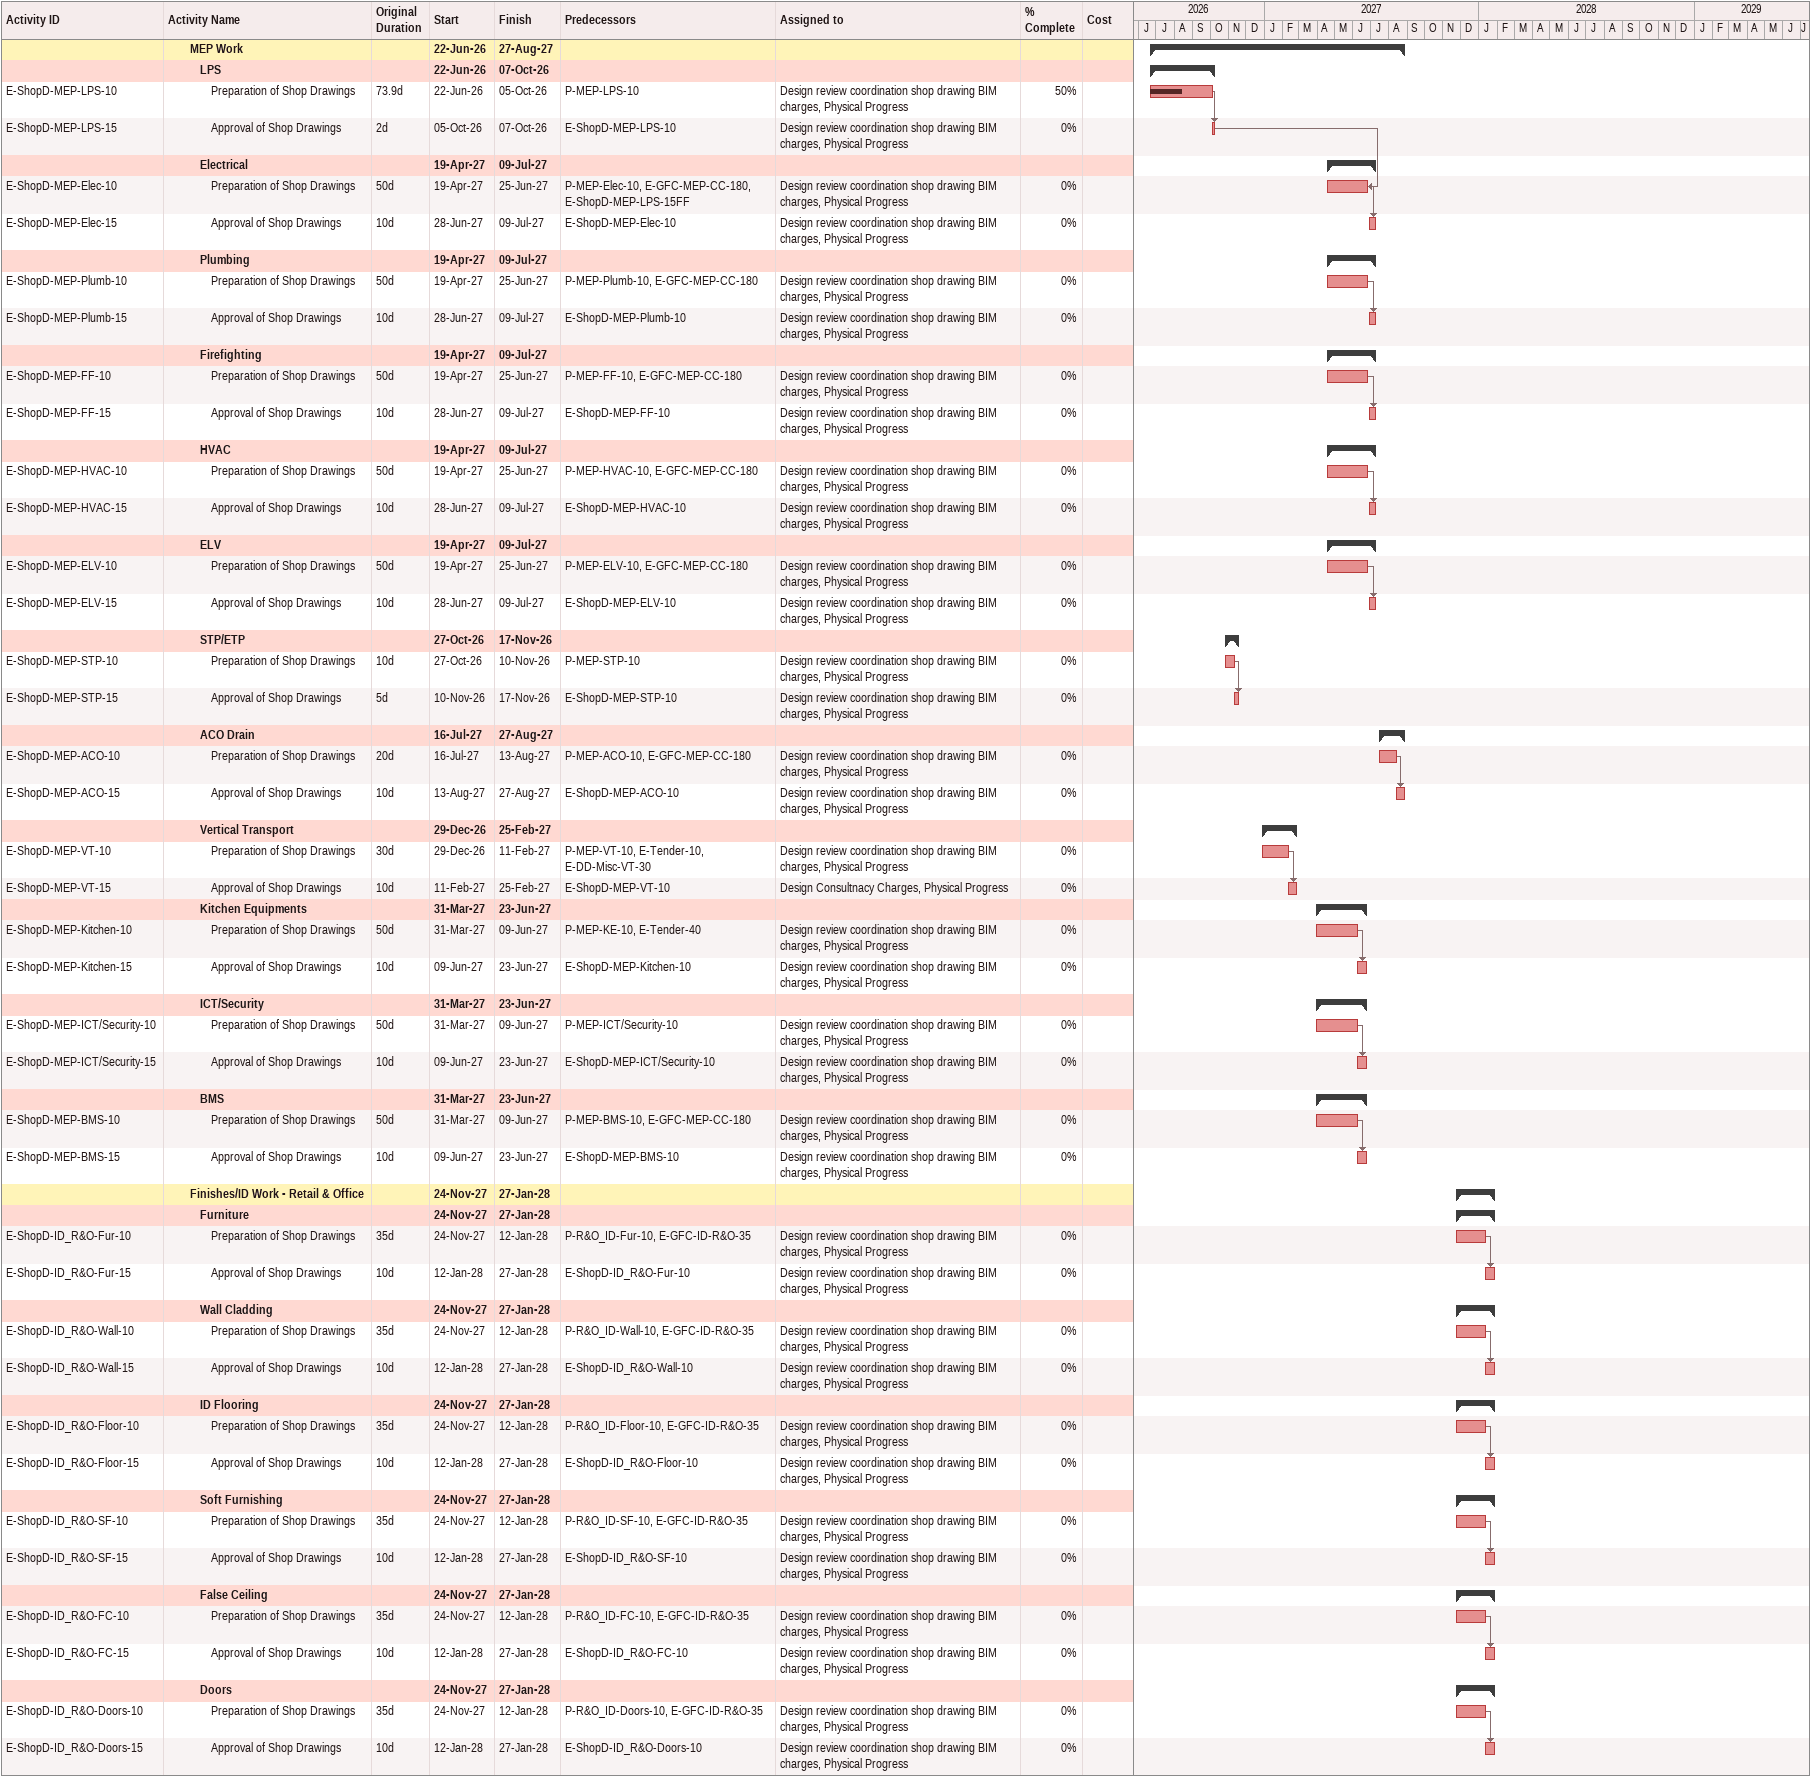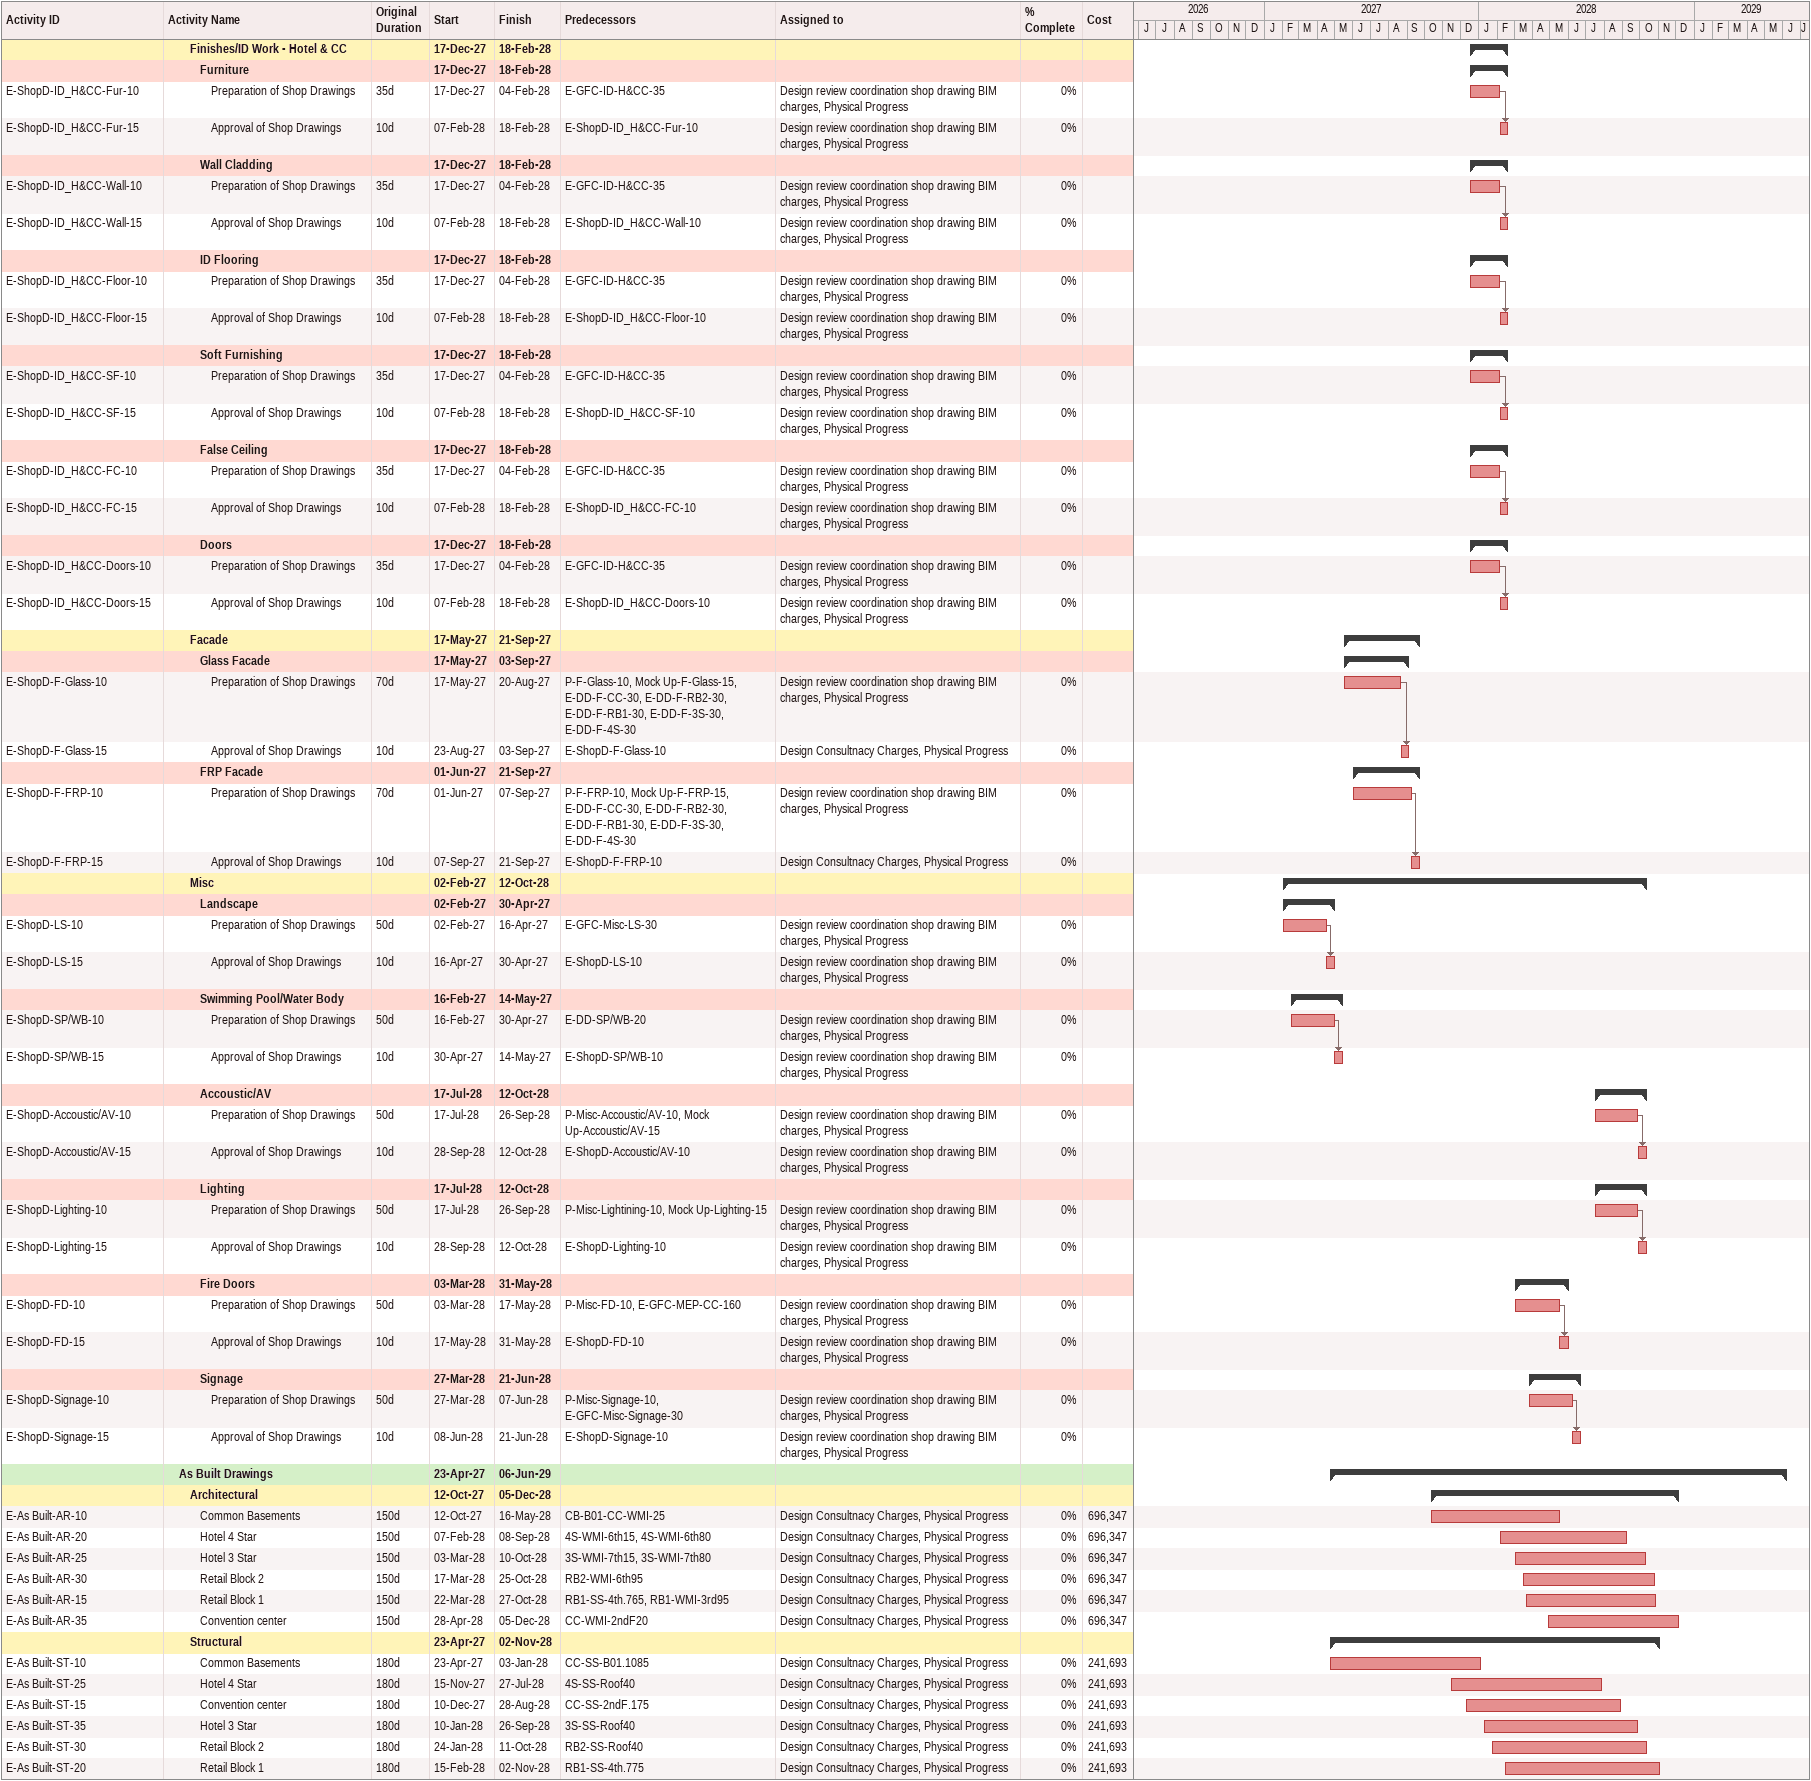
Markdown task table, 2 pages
| ID | Level | Task | Original duration | Start | Finish | Predecessors | Resources | % complete | Cost |
|---|---|---|---|---|---|---|---|---|---|
|  | 3 | **MEP Work** |  | 2026-06-22 | 2027-08-27 |  |  |  |  |
|  | 4 | **LPS** |  | 2026-06-22 | 2026-10-07 |  |  |  |  |
| E-ShopD-MEP-LPS-10 | 5 | Preparation of Shop Drawings | 73.9d | 2026-06-22 | 2026-10-05 | P-MEP-LPS-10 | Design review coordination shop drawing BIM charges, Physical Progress | 50 |  |
| E-ShopD-MEP-LPS-15 | 5 | Approval of Shop Drawings | 2d | 2026-10-05 | 2026-10-07 | E-ShopD-MEP-LPS-10 | Design review coordination shop drawing BIM charges, Physical Progress | 0 |  |
|  | 4 | **Electrical** |  | 2027-04-19 | 2027-07-09 |  |  |  |  |
| E-ShopD-MEP-Elec-10 | 5 | Preparation of Shop Drawings | 50d | 2027-04-19 | 2027-06-25 | P-MEP-Elec-10, E-GFC-MEP-CC-180, E-ShopD-MEP-LPS-15FF | Design review coordination shop drawing BIM charges, Physical Progress | 0 |  |
| E-ShopD-MEP-Elec-15 | 5 | Approval of Shop Drawings | 10d | 2027-06-28 | 2027-07-09 | E-ShopD-MEP-Elec-10 | Design review coordination shop drawing BIM charges, Physical Progress | 0 |  |
|  | 4 | **Plumbing** |  | 2027-04-19 | 2027-07-09 |  |  |  |  |
| E-ShopD-MEP-Plumb-10 | 5 | Preparation of Shop Drawings | 50d | 2027-04-19 | 2027-06-25 | P-MEP-Plumb-10, E-GFC-MEP-CC-180 | Design review coordination shop drawing BIM charges, Physical Progress | 0 |  |
| E-ShopD-MEP-Plumb-15 | 5 | Approval of Shop Drawings | 10d | 2027-06-28 | 2027-07-09 | E-ShopD-MEP-Plumb-10 | Design review coordination shop drawing BIM charges, Physical Progress | 0 |  |
|  | 4 | **Firefighting** |  | 2027-04-19 | 2027-07-09 |  |  |  |  |
| E-ShopD-MEP-FF-10 | 5 | Preparation of Shop Drawings | 50d | 2027-04-19 | 2027-06-25 | P-MEP-FF-10, E-GFC-MEP-CC-180 | Design review coordination shop drawing BIM charges, Physical Progress | 0 |  |
| E-ShopD-MEP-FF-15 | 5 | Approval of Shop Drawings | 10d | 2027-06-28 | 2027-07-09 | E-ShopD-MEP-FF-10 | Design review coordination shop drawing BIM charges, Physical Progress | 0 |  |
|  | 4 | **HVAC** |  | 2027-04-19 | 2027-07-09 |  |  |  |  |
| E-ShopD-MEP-HVAC-10 | 5 | Preparation of Shop Drawings | 50d | 2027-04-19 | 2027-06-25 | P-MEP-HVAC-10, E-GFC-MEP-CC-180 | Design review coordination shop drawing BIM charges, Physical Progress | 0 |  |
| E-ShopD-MEP-HVAC-15 | 5 | Approval of Shop Drawings | 10d | 2027-06-28 | 2027-07-09 | E-ShopD-MEP-HVAC-10 | Design review coordination shop drawing BIM charges, Physical Progress | 0 |  |
|  | 4 | **ELV** |  | 2027-04-19 | 2027-07-09 |  |  |  |  |
| E-ShopD-MEP-ELV-10 | 5 | Preparation of Shop Drawings | 50d | 2027-04-19 | 2027-06-25 | P-MEP-ELV-10, E-GFC-MEP-CC-180 | Design review coordination shop drawing BIM charges, Physical Progress | 0 |  |
| E-ShopD-MEP-ELV-15 | 5 | Approval of Shop Drawings | 10d | 2027-06-28 | 2027-07-09 | E-ShopD-MEP-ELV-10 | Design review coordination shop drawing BIM charges, Physical Progress | 0 |  |
|  | 4 | **STP/ETP** |  | 2026-10-27 | 2026-11-17 |  |  |  |  |
| E-ShopD-MEP-STP-10 | 5 | Preparation of Shop Drawings | 10d | 2026-10-27 | 2026-11-10 | P-MEP-STP-10 | Design review coordination shop drawing BIM charges, Physical Progress | 0 |  |
| E-ShopD-MEP-STP-15 | 5 | Approval of Shop Drawings | 5d | 2026-11-10 | 2026-11-17 | E-ShopD-MEP-STP-10 | Design review coordination shop drawing BIM charges, Physical Progress | 0 |  |
|  | 4 | **ACO Drain** |  | 2027-07-16 | 2027-08-27 |  |  |  |  |
| E-ShopD-MEP-ACO-10 | 5 | Preparation of Shop Drawings | 20d | 2027-07-16 | 2027-08-13 | P-MEP-ACO-10, E-GFC-MEP-CC-180 | Design review coordination shop drawing BIM charges, Physical Progress | 0 |  |
| E-ShopD-MEP-ACO-15 | 5 | Approval of Shop Drawings | 10d | 2027-08-13 | 2027-08-27 | E-ShopD-MEP-ACO-10 | Design review coordination shop drawing BIM charges, Physical Progress | 0 |  |
|  | 4 | **Vertical Transport** |  | 2026-12-29 | 2027-02-25 |  |  |  |  |
| E-ShopD-MEP-VT-10 | 5 | Preparation of Shop Drawings | 30d | 2026-12-29 | 2027-02-11 | P-MEP-VT-10, E-Tender-10, E-DD-Misc-VT-30 | Design review coordination shop drawing BIM charges, Physical Progress | 0 |  |
| E-ShopD-MEP-VT-15 | 5 | Approval of Shop Drawings | 10d | 2027-02-11 | 2027-02-25 | E-ShopD-MEP-VT-10 | Design Consultnacy Charges, Physical Progress | 0 |  |
|  | 4 | **Kitchen Equipments** |  | 2027-03-31 | 2027-06-23 |  |  |  |  |
| E-ShopD-MEP-Kitchen-10 | 5 | Preparation of Shop Drawings | 50d | 2027-03-31 | 2027-06-09 | P-MEP-KE-10, E-Tender-40 | Design review coordination shop drawing BIM charges, Physical Progress | 0 |  |
| E-ShopD-MEP-Kitchen-15 | 5 | Approval of Shop Drawings | 10d | 2027-06-09 | 2027-06-23 | E-ShopD-MEP-Kitchen-10 | Design review coordination shop drawing BIM charges, Physical Progress | 0 |  |
|  | 4 | **ICT/Security** |  | 2027-03-31 | 2027-06-23 |  |  |  |  |
| E-ShopD-MEP-ICT/Security-10 | 5 | Preparation of Shop Drawings | 50d | 2027-03-31 | 2027-06-09 | P-MEP-ICT/Security-10 | Design review coordination shop drawing BIM charges, Physical Progress | 0 |  |
| E-ShopD-MEP-ICT/Security-15 | 5 | Approval of Shop Drawings | 10d | 2027-06-09 | 2027-06-23 | E-ShopD-MEP-ICT/Security-10 | Design review coordination shop drawing BIM charges, Physical Progress | 0 |  |
|  | 4 | **BMS** |  | 2027-03-31 | 2027-06-23 |  |  |  |  |
| E-ShopD-MEP-BMS-10 | 5 | Preparation of Shop Drawings | 50d | 2027-03-31 | 2027-06-09 | P-MEP-BMS-10, E-GFC-MEP-CC-180 | Design review coordination shop drawing BIM charges, Physical Progress | 0 |  |
| E-ShopD-MEP-BMS-15 | 5 | Approval of Shop Drawings | 10d | 2027-06-09 | 2027-06-23 | E-ShopD-MEP-BMS-10 | Design review coordination shop drawing BIM charges, Physical Progress | 0 |  |
|  | 3 | **Finishes/ID Work - Retail & Office** |  | 2027-11-24 | 2028-01-27 |  |  |  |  |
|  | 4 | **Furniture** |  | 2027-11-24 | 2028-01-27 |  |  |  |  |
| E-ShopD-ID_R&O-Fur-10 | 5 | Preparation of Shop Drawings | 35d | 2027-11-24 | 2028-01-12 | P-R&O_ID-Fur-10, E-GFC-ID-R&O-35 | Design review coordination shop drawing BIM charges, Physical Progress | 0 |  |
| E-ShopD-ID_R&O-Fur-15 | 5 | Approval of Shop Drawings | 10d | 2028-01-12 | 2028-01-27 | E-ShopD-ID_R&O-Fur-10 | Design review coordination shop drawing BIM charges, Physical Progress | 0 |  |
|  | 4 | **Wall Cladding** |  | 2027-11-24 | 2028-01-27 |  |  |  |  |
| E-ShopD-ID_R&O-Wall-10 | 5 | Preparation of Shop Drawings | 35d | 2027-11-24 | 2028-01-12 | P-R&O_ID-Wall-10, E-GFC-ID-R&O-35 | Design review coordination shop drawing BIM charges, Physical Progress | 0 |  |
| E-ShopD-ID_R&O-Wall-15 | 5 | Approval of Shop Drawings | 10d | 2028-01-12 | 2028-01-27 | E-ShopD-ID_R&O-Wall-10 | Design review coordination shop drawing BIM charges, Physical Progress | 0 |  |
|  | 4 | **ID Flooring** |  | 2027-11-24 | 2028-01-27 |  |  |  |  |
| E-ShopD-ID_R&O-Floor-10 | 5 | Preparation of Shop Drawings | 35d | 2027-11-24 | 2028-01-12 | P-R&O_ID-Floor-10, E-GFC-ID-R&O-35 | Design review coordination shop drawing BIM charges, Physical Progress | 0 |  |
| E-ShopD-ID_R&O-Floor-15 | 5 | Approval of Shop Drawings | 10d | 2028-01-12 | 2028-01-27 | E-ShopD-ID_R&O-Floor-10 | Design review coordination shop drawing BIM charges, Physical Progress | 0 |  |
|  | 4 | **Soft Furnishing** |  | 2027-11-24 | 2028-01-27 |  |  |  |  |
| E-ShopD-ID_R&O-SF-10 | 5 | Preparation of Shop Drawings | 35d | 2027-11-24 | 2028-01-12 | P-R&O_ID-SF-10, E-GFC-ID-R&O-35 | Design review coordination shop drawing BIM charges, Physical Progress | 0 |  |
| E-ShopD-ID_R&O-SF-15 | 5 | Approval of Shop Drawings | 10d | 2028-01-12 | 2028-01-27 | E-ShopD-ID_R&O-SF-10 | Design review coordination shop drawing BIM charges, Physical Progress | 0 |  |
|  | 4 | **False Ceiling** |  | 2027-11-24 | 2028-01-27 |  |  |  |  |
| E-ShopD-ID_R&O-FC-10 | 5 | Preparation of Shop Drawings | 35d | 2027-11-24 | 2028-01-12 | P-R&O_ID-FC-10, E-GFC-ID-R&O-35 | Design review coordination shop drawing BIM charges, Physical Progress | 0 |  |
| E-ShopD-ID_R&O-FC-15 | 5 | Approval of Shop Drawings | 10d | 2028-01-12 | 2028-01-27 | E-ShopD-ID_R&O-FC-10 | Design review coordination shop drawing BIM charges, Physical Progress | 0 |  |
|  | 4 | **Doors** |  | 2027-11-24 | 2028-01-27 |  |  |  |  |
| E-ShopD-ID_R&O-Doors-10 | 5 | Preparation of Shop Drawings | 35d | 2027-11-24 | 2028-01-12 | P-R&O_ID-Doors-10, E-GFC-ID-R&O-35 | Design review coordination shop drawing BIM charges, Physical Progress | 0 |  |
| E-ShopD-ID_R&O-Doors-15 | 5 | Approval of Shop Drawings | 10d | 2028-01-12 | 2028-01-27 | E-ShopD-ID_R&O-Doors-10 | Design review coordination shop drawing BIM charges, Physical Progress | 0 |  |
|  | 3 | **Finishes/ID Work - Hotel & CC** |  | 2027-12-17 | 2028-02-18 |  |  |  |  |
|  | 4 | **Furniture** |  | 2027-12-17 | 2028-02-18 |  |  |  |  |
| E-ShopD-ID_H&CC-Fur-10 | 5 | Preparation of Shop Drawings | 35d | 2027-12-17 | 2028-02-04 | E-GFC-ID-H&CC-35 | Design review coordination shop drawing BIM charges, Physical Progress | 0 |  |
| E-ShopD-ID_H&CC-Fur-15 | 5 | Approval of Shop Drawings | 10d | 2028-02-07 | 2028-02-18 | E-ShopD-ID_H&CC-Fur-10 | Design review coordination shop drawing BIM charges, Physical Progress | 0 |  |
|  | 4 | **Wall Cladding** |  | 2027-12-17 | 2028-02-18 |  |  |  |  |
| E-ShopD-ID_H&CC-Wall-10 | 5 | Preparation of Shop Drawings | 35d | 2027-12-17 | 2028-02-04 | E-GFC-ID-H&CC-35 | Design review coordination shop drawing BIM charges, Physical Progress | 0 |  |
| E-ShopD-ID_H&CC-Wall-15 | 5 | Approval of Shop Drawings | 10d | 2028-02-07 | 2028-02-18 | E-ShopD-ID_H&CC-Wall-10 | Design review coordination shop drawing BIM charges, Physical Progress | 0 |  |
|  | 4 | **ID Flooring** |  | 2027-12-17 | 2028-02-18 |  |  |  |  |
| E-ShopD-ID_H&CC-Floor-10 | 5 | Preparation of Shop Drawings | 35d | 2027-12-17 | 2028-02-04 | E-GFC-ID-H&CC-35 | Design review coordination shop drawing BIM charges, Physical Progress | 0 |  |
| E-ShopD-ID_H&CC-Floor-15 | 5 | Approval of Shop Drawings | 10d | 2028-02-07 | 2028-02-18 | E-ShopD-ID_H&CC-Floor-10 | Design review coordination shop drawing BIM charges, Physical Progress | 0 |  |
|  | 4 | **Soft Furnishing** |  | 2027-12-17 | 2028-02-18 |  |  |  |  |
| E-ShopD-ID_H&CC-SF-10 | 5 | Preparation of Shop Drawings | 35d | 2027-12-17 | 2028-02-04 | E-GFC-ID-H&CC-35 | Design review coordination shop drawing BIM charges, Physical Progress | 0 |  |
| E-ShopD-ID_H&CC-SF-15 | 5 | Approval of Shop Drawings | 10d | 2028-02-07 | 2028-02-18 | E-ShopD-ID_H&CC-SF-10 | Design review coordination shop drawing BIM charges, Physical Progress | 0 |  |
|  | 4 | **False Ceiling** |  | 2027-12-17 | 2028-02-18 |  |  |  |  |
| E-ShopD-ID_H&CC-FC-10 | 5 | Preparation of Shop Drawings | 35d | 2027-12-17 | 2028-02-04 | E-GFC-ID-H&CC-35 | Design review coordination shop drawing BIM charges, Physical Progress | 0 |  |
| E-ShopD-ID_H&CC-FC-15 | 5 | Approval of Shop Drawings | 10d | 2028-02-07 | 2028-02-18 | E-ShopD-ID_H&CC-FC-10 | Design review coordination shop drawing BIM charges, Physical Progress | 0 |  |
|  | 4 | **Doors** |  | 2027-12-17 | 2028-02-18 |  |  |  |  |
| E-ShopD-ID_H&CC-Doors-10 | 5 | Preparation of Shop Drawings | 35d | 2027-12-17 | 2028-02-04 | E-GFC-ID-H&CC-35 | Design review coordination shop drawing BIM charges, Physical Progress | 0 |  |
| E-ShopD-ID_H&CC-Doors-15 | 5 | Approval of Shop Drawings | 10d | 2028-02-07 | 2028-02-18 | E-ShopD-ID_H&CC-Doors-10 | Design review coordination shop drawing BIM charges, Physical Progress | 0 |  |
|  | 3 | **Facade** |  | 2027-05-17 | 2027-09-21 |  |  |  |  |
|  | 4 | **Glass Facade** |  | 2027-05-17 | 2027-09-03 |  |  |  |  |
| E-ShopD-F-Glass-10 | 5 | Preparation of Shop Drawings | 70d | 2027-05-17 | 2027-08-20 | P-F-Glass-10, Mock Up-F-Glass-15, E-DD-F-CC-30, E-DD-F-RB2-30, E-DD-F-RB1-30, E-DD-F-3S-30, E-DD-F-4S-30 | Design review coordination shop drawing BIM charges, Physical Progress | 0 |  |
| E-ShopD-F-Glass-15 | 5 | Approval of Shop Drawings | 10d | 2027-08-23 | 2027-09-03 | E-ShopD-F-Glass-10 | Design Consultnacy Charges, Physical Progress | 0 |  |
|  | 4 | **FRP Facade** |  | 2027-06-01 | 2027-09-21 |  |  |  |  |
| E-ShopD-F-FRP-10 | 5 | Preparation of Shop Drawings | 70d | 2027-06-01 | 2027-09-07 | P-F-FRP-10, Mock Up-F-FRP-15, E-DD-F-CC-30, E-DD-F-RB2-30, E-DD-F-RB1-30, E-DD-F-3S-30, E-DD-F-4S-30 | Design review coordination shop drawing BIM charges, Physical Progress | 0 |  |
| E-ShopD-F-FRP-15 | 5 | Approval of Shop Drawings | 10d | 2027-09-07 | 2027-09-21 | E-ShopD-F-FRP-10 | Design Consultnacy Charges, Physical Progress | 0 |  |
|  | 3 | **Misc** |  | 2027-02-02 | 2028-10-12 |  |  |  |  |
|  | 4 | **Landscape** |  | 2027-02-02 | 2027-04-30 |  |  |  |  |
| E-ShopD-LS-10 | 5 | Preparation of Shop Drawings | 50d | 2027-02-02 | 2027-04-16 | E-GFC-Misc-LS-30 | Design review coordination shop drawing BIM charges, Physical Progress | 0 |  |
| E-ShopD-LS-15 | 5 | Approval of Shop Drawings | 10d | 2027-04-16 | 2027-04-30 | E-ShopD-LS-10 | Design review coordination shop drawing BIM charges, Physical Progress | 0 |  |
|  | 4 | **Swimming Pool/Water Body** |  | 2027-02-16 | 2027-05-14 |  |  |  |  |
| E-ShopD-SP/WB-10 | 5 | Preparation of Shop Drawings | 50d | 2027-02-16 | 2027-04-30 | E-DD-SP/WB-20 | Design review coordination shop drawing BIM charges, Physical Progress | 0 |  |
| E-ShopD-SP/WB-15 | 5 | Approval of Shop Drawings | 10d | 2027-04-30 | 2027-05-14 | E-ShopD-SP/WB-10 | Design review coordination shop drawing BIM charges, Physical Progress | 0 |  |
|  | 4 | **Accoustic/AV** |  | 2028-07-17 | 2028-10-12 |  |  |  |  |
| E-ShopD-Accoustic/AV-10 | 5 | Preparation of Shop Drawings | 50d | 2028-07-17 | 2028-09-26 | P-Misc-Accoustic/AV-10, Mock Up-Accoustic/AV-15 | Design review coordination shop drawing BIM charges, Physical Progress | 0 |  |
| E-ShopD-Accoustic/AV-15 | 5 | Approval of Shop Drawings | 10d | 2028-09-28 | 2028-10-12 | E-ShopD-Accoustic/AV-10 | Design review coordination shop drawing BIM charges, Physical Progress | 0 |  |
|  | 4 | **Lighting** |  | 2028-07-17 | 2028-10-12 |  |  |  |  |
| E-ShopD-Lighting-10 | 5 | Preparation of Shop Drawings | 50d | 2028-07-17 | 2028-09-26 | P-Misc-Lightining-10, Mock Up-Lighting-15 | Design review coordination shop drawing BIM charges, Physical Progress | 0 |  |
| E-ShopD-Lighting-15 | 5 | Approval of Shop Drawings | 10d | 2028-09-28 | 2028-10-12 | E-ShopD-Lighting-10 | Design review coordination shop drawing BIM charges, Physical Progress | 0 |  |
|  | 4 | **Fire Doors** |  | 2028-03-03 | 2028-05-31 |  |  |  |  |
| E-ShopD-FD-10 | 5 | Preparation of Shop Drawings | 50d | 2028-03-03 | 2028-05-17 | P-Misc-FD-10, E-GFC-MEP-CC-160 | Design review coordination shop drawing BIM charges, Physical Progress | 0 |  |
| E-ShopD-FD-15 | 5 | Approval of Shop Drawings | 10d | 2028-05-17 | 2028-05-31 | E-ShopD-FD-10 | Design review coordination shop drawing BIM charges, Physical Progress | 0 |  |
|  | 4 | **Signage** |  | 2028-03-27 | 2028-06-21 |  |  |  |  |
| E-ShopD-Signage-10 | 5 | Preparation of Shop Drawings | 50d | 2028-03-27 | 2028-06-07 | P-Misc-Signage-10, E-GFC-Misc-Signage-30 | Design review coordination shop drawing BIM charges, Physical Progress | 0 |  |
| E-ShopD-Signage-15 | 5 | Approval of Shop Drawings | 10d | 2028-06-08 | 2028-06-21 | E-ShopD-Signage-10 | Design review coordination shop drawing BIM charges, Physical Progress | 0 |  |
|  | 2 | **As Built Drawings** |  | 2027-04-23 | 2029-06-06 |  |  |  |  |
|  | 3 | **Architectural** |  | 2027-10-12 | 2028-12-05 |  |  |  |  |
| E-As Built-AR-10 | 4 | Common Basements | 150d | 2027-10-12 | 2028-05-16 | CB-B01-CC-WMI-25 | Design Consultnacy Charges, Physical Progress | 0 | 696347 |
| E-As Built-AR-20 | 4 | Hotel 4 Star | 150d | 2028-02-07 | 2028-09-08 | 4S-WMI-6th15, 4S-WMI-6th80 | Design Consultnacy Charges, Physical Progress | 0 | 696347 |
| E-As Built-AR-25 | 4 | Hotel 3 Star | 150d | 2028-03-03 | 2028-10-10 | 3S-WMI-7th15, 3S-WMI-7th80 | Design Consultnacy Charges, Physical Progress | 0 | 696347 |
| E-As Built-AR-30 | 4 | Retail Block 2 | 150d | 2028-03-17 | 2028-10-25 | RB2-WMI-6th95 | Design Consultnacy Charges, Physical Progress | 0 | 696347 |
| E-As Built-AR-15 | 4 | Retail Block 1 | 150d | 2028-03-22 | 2028-10-27 | RB1-SS-4th.765, RB1-WMI-3rd95 | Design Consultnacy Charges, Physical Progress | 0 | 696347 |
| E-As Built-AR-35 | 4 | Convention center | 150d | 2028-04-28 | 2028-12-05 | CC-WMI-2ndF20 | Design Consultnacy Charges, Physical Progress | 0 | 696347 |
|  | 3 | **Structural** |  | 2027-04-23 | 2028-11-02 |  |  |  |  |
| E-As Built-ST-10 | 4 | Common Basements | 180d | 2027-04-23 | 2028-01-03 | CC-SS-B01.1085 | Design Consultnacy Charges, Physical Progress | 0 | 241693 |
| E-As Built-ST-25 | 4 | Hotel 4 Star | 180d | 2027-11-15 | 2028-07-27 | 4S-SS-Roof40 | Design Consultnacy Charges, Physical Progress | 0 | 241693 |
| E-As Built-ST-15 | 4 | Convention center | 180d | 2027-12-10 | 2028-08-28 | CC-SS-2ndF.175 | Design Consultnacy Charges, Physical Progress | 0 | 241693 |
| E-As Built-ST-35 | 4 | Hotel 3 Star | 180d | 2028-01-10 | 2028-09-26 | 3S-SS-Roof40 | Design Consultnacy Charges, Physical Progress | 0 | 241693 |
| E-As Built-ST-30 | 4 | Retail Block 2 | 180d | 2028-01-24 | 2028-10-11 | RB2-SS-Roof40 | Design Consultnacy Charges, Physical Progress | 0 | 241693 |
| E-As Built-ST-20 | 4 | Retail Block 1 | 180d | 2028-02-15 | 2028-11-02 | RB1-SS-4th.775 | Design Consultnacy Charges, Physical Progress | 0 | 241693 |
